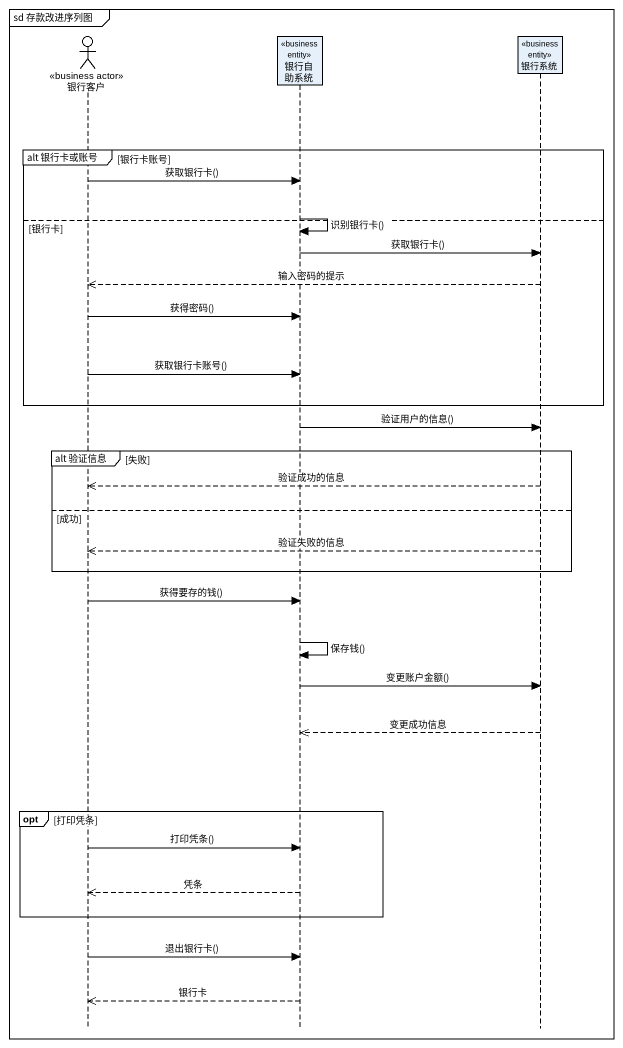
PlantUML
@startuml
mainframe sd 存款改进序列图
hide footbox
actor 银行客户 <<business actor>>
participant 银行自助系统 <<business entity>>
participant 银行系统 <<business entity>>

group alt 银行卡或账号 [银行卡账号]
  银行客户 -> 银行自助系统 : 获取银行卡()
  银行自助系统 -> 银行自助系统 : 识别银行卡()
else 银行卡
  银行自助系统 -> 银行系统 : 获取银行卡()
  银行系统 -->> 银行客户 : 输入密码的提示
  银行客户 -> 银行自助系统 : 获得密码()
  银行客户 -> 银行自助系统 : 获取银行卡账号()
end
银行自助系统 -> 银行系统 : 验证用户的信息()
group alt 验证信息 [失败]
  银行系统 -->> 银行客户 : 验证成功的信息
else 成功
  银行系统 -->> 银行客户 : 验证失败的信息
end
银行客户 -> 银行自助系统 : 获得要存的钱()
银行自助系统 -> 银行自助系统 : 保存钱()
银行自助系统 -> 银行系统 : 变更账户金额()
银行系统 -->> 银行自助系统 : 变更成功信息
opt 打印凭条
  银行客户 -> 银行自助系统 : 打印凭条()
  银行自助系统 -->> 银行客户 : 凭条
end
银行客户 -> 银行自助系统 : 退出银行卡()
银行自助系统 -->> 银行客户 : 银行卡
@enduml
